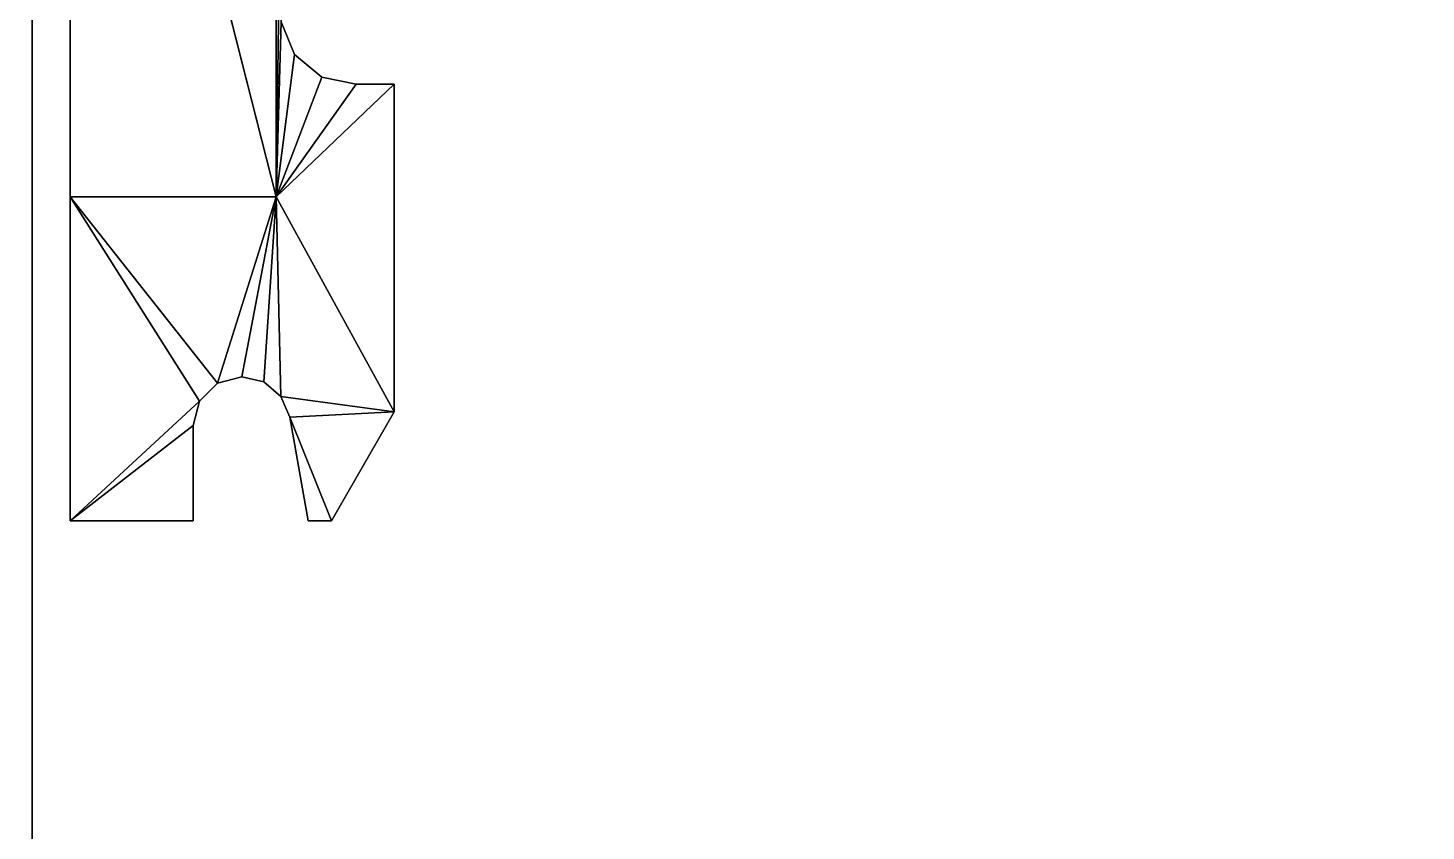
# Model space of a CAD drawing. Extents: x -234 to 3254, y -500 to 80.
# Drawn here: x 556.39 to 593.06, y -422.38 to -401.32 of the extents above; entities that cross this region are included whole.
import ezdxf

# ---------------------------------------------------------------- set-up
doc = ezdxf.new("R2010")
doc.units = 0

# ---------------------------------------------------------------- blocks, each defined once
blk = doc.blocks.new('Rack florencia.alacena 2p torre[1].Suelo1', base_point=(18, 19))
at = {"layer": 'e-negro', "color": 0}
for points in [[(18, 19), (18, 450), (982, 450), (982, 19)], [(18, 19, 18), (18, 450, 18), (982, 450, 18), (982, 19, 18)]]:
    blk.add_3dface(points, dxfattribs=at)
blk = doc.blocks.new('Rack florencia.alacena 2p torre[1].Suelo')
at = {"layer": 'e-negro'}
blk.add_blockref('Rack florencia.alacena 2p torre[1].Suelo1', (18, 19), dxfattribs=at)
blk = doc.blocks.new('Rack florencia.alacena 2p torre[1].Techo1', base_point=(982, 19, 381))
at = {"layer": 'e-negro', "color": 0}
for points in [[(982, 19, 381), (982, 450, 381), (18, 450, 381), (18, 19, 381)], [(982, 19, 363), (982, 450, 363), (18, 450, 363), (18, 19, 363)]]:
    blk.add_3dface(points, dxfattribs=at)
blk = doc.blocks.new('Rack florencia.alacena 2p torre[1].Techo')
at = {"layer": 'e-negro'}
blk.add_blockref('Rack florencia.alacena 2p torre[1].Techo1', (982, 19, 381), dxfattribs=at)
blk = doc.blocks.new('Rack florencia.alacena 2p torre[1].Lateral Izquierdo2', base_point=(19.5, 61.75, 336.5))
at = {"layer": 'ACCESSORY', "color": 0, "invisible_edges": 8}
for points in [[(24.9, 72.25, 316.5), (24.9, 64.75, 319.5), (24.9, 44.25, 316.5), (24.9, 72.25, 316.5)], [(25.034, 53.667, 316.5), (24.9, 72.25, 316.5), (24.9, 44.25, 316.5), (25.034, 53.667, 316.5)], [(24.9, 72.25, 305.5), (25.034, 53.667, 305.5), (24.9, 44.25, 305.5), (24.9, 72.25, 305.5)], [(24.9, 72.25, 305.5), (24.9, 44.25, 305.5), (24.9, 64.75, 302.5), (24.9, 72.25, 305.5)], [(23.5, 49.75, 319.5), (24.9, 44.25, 319.5), (24.9, 64.75, 319.5), (23.5, 49.75, 319.5)], [(24.9, 64.75, 302.5), (24.9, 44.25, 302.5), (23.5, 49.75, 302.5), (24.9, 64.75, 302.5)], [(24.9, 44.25, 319.5), (24.9, 44.25, 316.5), (24.9, 64.75, 319.5), (24.9, 44.25, 319.5)], [(24.9, 44.25, 305.5), (24.9, 44.25, 302.5), (24.9, 64.75, 302.5), (24.9, 44.25, 305.5)], [(25.034, 48.833, 316.5), (25.034, 53.667, 316.5), (24.9, 44.25, 316.5), (25.034, 48.833, 316.5)], [(25.034, 53.667, 305.5), (25.034, 48.833, 305.5), (24.9, 44.25, 305.5), (25.034, 53.667, 305.5)], [(19.5, 49.75, 319.5), (19.5, 50.225, 314.775), (19.5, 44.25, 316.5), (19.5, 49.75, 319.5)], [(19.5, 50.225, 314.775), (19.5, 49.475, 314.025), (19.5, 44.25, 316.5), (19.5, 50.225, 314.775)], [(19.5, 49.475, 307.975), (19.5, 50.225, 307.225), (19.5, 44.25, 305.5), (19.5, 49.475, 307.975)], [(19.5, 44.25, 305.5), (19.5, 50.225, 307.225), (19.5, 49.75, 302.5), (19.5, 44.25, 305.5)], [(19.5, 44.25, 319.5), (19.5, 49.75, 319.5), (19.5, 44.25, 316.5), (19.5, 44.25, 319.5)], [(19.5, 44.25, 302.5), (19.5, 44.25, 305.5), (19.5, 49.75, 302.5), (19.5, 44.25, 302.5)], [(19.5, 49.2, 313), (19.5, 44.25, 316.5), (19.5, 49.475, 314.025), (19.5, 49.2, 313)], [(19.5, 49.2, 309), (19.5, 49.475, 307.975), (19.5, 44.25, 305.5), (19.5, 49.2, 309)], [(19.5, 49.2, 313), (19.5, 44.25, 305.5), (19.5, 44.25, 316.5), (19.5, 49.2, 313)], [(19.5, 49.2, 313), (19.5, 49.2, 309), (19.5, 44.25, 305.5), (19.5, 49.2, 313)], [(25.383, 47.977, 316.5), (25.034, 48.833, 316.5), (24.9, 44.25, 316.5), (25.383, 47.977, 316.5)], [(25.034, 48.833, 305.5), (25.383, 47.977, 305.5), (24.9, 44.25, 305.5), (25.034, 48.833, 305.5)], [(26.095, 47.387, 316.5), (25.383, 47.977, 316.5), (24.9, 44.25, 316.5), (26.095, 47.387, 316.5)], [(25.383, 47.977, 305.5), (26.095, 47.387, 305.5), (24.9, 44.25, 305.5), (25.383, 47.977, 305.5)], [(27, 47.2, 316.5), (26.095, 47.387, 316.5), (24.9, 44.25, 316.5), (27, 47.2, 316.5)], [(26.095, 47.387, 305.5), (27, 47.2, 305.5), (24.9, 44.25, 305.5), (26.095, 47.387, 305.5)], [(28, 47.2, 316.5), (24.9, 44.25, 316.5), (28, 38.608, 316.5), (28, 47.2, 316.5)], [(28, 47.2, 316.5), (27, 47.2, 316.5), (24.9, 44.25, 316.5), (28, 47.2, 316.5)], [(28, 47.2, 305.5), (28, 38.608, 305.5), (24.9, 44.25, 305.5), (28, 47.2, 305.5)], [(27, 47.2, 305.5), (28, 47.2, 305.5), (24.9, 44.25, 305.5), (27, 47.2, 305.5)], [(28, 47.2, 305.5), (28, 47.2, 316.5), (28, 38.608, 316.5), (28, 47.2, 305.5)], [(28, 38.608, 305.5), (28, 47.2, 305.5), (28, 38.608, 316.5), (28, 38.608, 305.5)], [(19.5, 35.75, 316.5), (22.891, 38.89, 316.5), (19.5, 44.25, 316.5), (19.5, 35.75, 316.5)], [(19.5, 35.75, 316.5), (19.5, 44.25, 316.5), (19.5, 44.25, 305.5), (19.5, 35.75, 316.5)], [(23.36, 39.359, 316.5), (19.5, 44.25, 316.5), (22.891, 38.89, 316.5), (23.36, 39.359, 316.5)], [(19.5, 44.25, 316.5), (23.36, 39.359, 316.5), (24.9, 44.25, 316.5), (19.5, 44.25, 316.5)], [(19.5, 35.75, 305.5), (19.5, 35.75, 316.5), (19.5, 44.25, 305.5), (19.5, 35.75, 305.5)], [(19.5, 35.75, 305.5), (19.5, 44.25, 305.5), (22.891, 38.89, 305.5), (19.5, 35.75, 305.5)], [(22.891, 38.89, 305.5), (19.5, 44.25, 305.5), (23.36, 39.359, 305.5), (22.891, 38.89, 305.5)], [(24.9, 44.25, 305.5), (23.36, 39.359, 305.5), (19.5, 44.25, 305.5), (24.9, 44.25, 305.5)], [(23.36, 39.359, 316.5), (24, 39.53, 316.5), (24.9, 44.25, 316.5), (23.36, 39.359, 316.5)], [(24, 39.53, 305.5), (23.36, 39.359, 305.5), (24.9, 44.25, 305.5), (24, 39.53, 305.5)], [(24, 39.53, 316.5), (24.574, 39.394, 316.5), (24.9, 44.25, 316.5), (24, 39.53, 316.5)], [(24.574, 39.394, 305.5), (24, 39.53, 305.5), (24.9, 44.25, 305.5), (24.574, 39.394, 305.5)], [(24.574, 39.394, 316.5), (25.027, 39.014, 316.5), (24.9, 44.25, 316.5), (24.574, 39.394, 316.5)], [(24.574, 39.394, 305.5), (24.9, 44.25, 305.5), (25.027, 39.014, 305.5), (24.574, 39.394, 305.5)], [(24.9, 44.25, 316.5), (25.027, 39.014, 316.5), (28, 38.608, 316.5), (24.9, 44.25, 316.5)], [(28, 38.608, 305.5), (25.027, 39.014, 305.5), (24.9, 44.25, 305.5), (28, 38.608, 305.5)], [(22.72, 38.25, 316.5), (22.891, 38.89, 316.5), (19.5, 35.75, 316.5), (22.72, 38.25, 316.5)], [(22.72, 38.25, 305.5), (19.5, 35.75, 305.5), (22.891, 38.89, 305.5), (22.72, 38.25, 305.5)], [(25.261, 38.472, 316.5), (28, 38.608, 316.5), (25.027, 39.014, 316.5), (25.261, 38.472, 316.5)], [(25.261, 38.472, 305.5), (25.027, 39.014, 305.5), (28, 38.608, 305.5), (25.261, 38.472, 305.5)], [(26.35, 35.75, 316.5), (28, 38.608, 316.5), (25.261, 38.472, 316.5), (26.35, 35.75, 316.5)], [(26.35, 35.75, 305.5), (25.261, 38.472, 305.5), (28, 38.608, 305.5), (26.35, 35.75, 305.5)], [(22.72, 35.75, 316.5), (22.72, 38.25, 316.5), (19.5, 35.75, 316.5), (22.72, 35.75, 316.5)], [(22.72, 38.25, 305.5), (22.72, 35.75, 305.5), (19.5, 35.75, 305.5), (22.72, 38.25, 305.5)], [(25.741, 35.75, 316.5), (26.35, 35.75, 316.5), (25.261, 38.472, 316.5), (25.741, 35.75, 316.5)], [(25.741, 35.75, 305.5), (25.261, 38.472, 305.5), (26.35, 35.75, 305.5), (25.741, 35.75, 305.5)], [(22.72, 35.75, 316.5), (19.5, 35.75, 316.5), (19.5, 35.75, 305.5), (22.72, 35.75, 316.5)], [(22.72, 35.75, 305.5), (22.72, 35.75, 316.5), (19.5, 35.75, 305.5), (22.72, 35.75, 305.5)], [(25.741, 35.75, 316.5), (25.741, 35.75, 305.5), (26.35, 35.75, 316.5), (25.741, 35.75, 316.5)], [(25.741, 35.75, 305.5), (26.35, 35.75, 305.5), (26.35, 35.75, 316.5), (25.741, 35.75, 305.5)]]:
    blk.add_3dface(points, dxfattribs=at)
at = {"layer": 'ACCESSORY', "color": 0}
for points in [[(23.5, 49.75, 319.5), (19.5, 49.75, 319.5), (19.5, 44.25, 319.5), (24.9, 44.25, 319.5)], [(19.5, 44.25, 302.5), (19.5, 49.75, 302.5), (23.5, 49.75, 302.5), (24.9, 44.25, 302.5)], [(25.034, 48.833, 305.5), (25.034, 48.833, 316.5), (25.383, 47.977, 316.5), (25.383, 47.977, 305.5)], [(25.383, 47.977, 305.5), (25.383, 47.977, 316.5), (26.095, 47.387, 316.5), (26.095, 47.387, 305.5)], [(26.095, 47.387, 305.5), (26.095, 47.387, 316.5), (27, 47.2, 316.5), (27, 47.2, 305.5)], [(27, 47.2, 305.5), (27, 47.2, 316.5), (28, 47.2, 316.5), (28, 47.2, 305.5)], [(19.5, 44.25, 316.5), (24.9, 44.25, 316.5), (24.9, 44.25, 319.5), (19.5, 44.25, 319.5)], [(19.5, 44.25, 305.5), (19.5, 44.25, 302.5), (24.9, 44.25, 302.5), (24.9, 44.25, 305.5)], [(22.891, 38.89, 305.5), (23.36, 39.359, 305.5), (23.36, 39.359, 316.5), (22.891, 38.89, 316.5)], [(23.36, 39.359, 305.5), (24, 39.53, 305.5), (24, 39.53, 316.5), (23.36, 39.359, 316.5)], [(24.574, 39.394, 316.5), (24, 39.53, 316.5), (24, 39.53, 305.5), (24.574, 39.394, 305.5)], [(24.574, 39.394, 316.5), (24.574, 39.394, 305.5), (25.027, 39.014, 305.5), (25.027, 39.014, 316.5)], [(22.72, 38.25, 305.5), (22.891, 38.89, 305.5), (22.891, 38.89, 316.5), (22.72, 38.25, 316.5)], [(25.027, 39.014, 316.5), (25.027, 39.014, 305.5), (25.261, 38.472, 305.5), (25.261, 38.472, 316.5)], [(26.35, 35.75, 316.5), (26.35, 35.75, 305.5), (28, 38.608, 305.5), (28, 38.608, 316.5)], [(22.72, 35.75, 305.5), (22.72, 38.25, 305.5), (22.72, 38.25, 316.5), (22.72, 35.75, 316.5)], [(25.261, 38.472, 316.5), (25.261, 38.472, 305.5), (25.741, 35.75, 305.5), (25.741, 35.75, 316.5)]]:
    blk.add_3dface(points, dxfattribs=at)
blk = doc.blocks.new('Rack florencia.alacena 2p torre[1].Lateral Izquierdo3', base_point=(19.5, 61.75, 97))
at = {"layer": 'ACCESSORY', "color": 0, "invisible_edges": 8}
for points in [[(24.9, 72.25, 77), (24.9, 64.75, 80), (24.9, 44.25, 77), (24.9, 72.25, 77)], [(25.034, 53.667, 77), (24.9, 72.25, 77), (24.9, 44.25, 77), (25.034, 53.667, 77)], [(24.9, 72.25, 66), (25.034, 53.667, 66), (24.9, 44.25, 66), (24.9, 72.25, 66)], [(24.9, 72.25, 66), (24.9, 44.25, 66), (24.9, 64.75, 63), (24.9, 72.25, 66)], [(23.5, 49.75, 80), (24.9, 44.25, 80), (24.9, 64.75, 80), (23.5, 49.75, 80)], [(24.9, 64.75, 63), (24.9, 44.25, 63), (23.5, 49.75, 63), (24.9, 64.75, 63)], [(24.9, 44.25, 80), (24.9, 44.25, 77), (24.9, 64.75, 80), (24.9, 44.25, 80)], [(24.9, 44.25, 66), (24.9, 44.25, 63), (24.9, 64.75, 63), (24.9, 44.25, 66)], [(25.034, 48.833, 77), (25.034, 53.667, 77), (24.9, 44.25, 77), (25.034, 48.833, 77)], [(25.034, 53.667, 66), (25.034, 48.833, 66), (24.9, 44.25, 66), (25.034, 53.667, 66)], [(19.5, 49.75, 80), (19.5, 50.225, 75.275), (19.5, 44.25, 77), (19.5, 49.75, 80)], [(19.5, 50.225, 75.275), (19.5, 49.475, 74.525), (19.5, 44.25, 77), (19.5, 50.225, 75.275)], [(19.5, 49.475, 68.475), (19.5, 50.225, 67.725), (19.5, 44.25, 66), (19.5, 49.475, 68.475)], [(19.5, 44.25, 66), (19.5, 50.225, 67.725), (19.5, 49.75, 63), (19.5, 44.25, 66)], [(19.5, 44.25, 80), (19.5, 49.75, 80), (19.5, 44.25, 77), (19.5, 44.25, 80)], [(19.5, 44.25, 63), (19.5, 44.25, 66), (19.5, 49.75, 63), (19.5, 44.25, 63)], [(19.5, 49.2, 73.5), (19.5, 44.25, 77), (19.5, 49.475, 74.525), (19.5, 49.2, 73.5)], [(19.5, 49.2, 69.5), (19.5, 49.475, 68.475), (19.5, 44.25, 66), (19.5, 49.2, 69.5)], [(19.5, 49.2, 73.5), (19.5, 44.25, 66), (19.5, 44.25, 77), (19.5, 49.2, 73.5)], [(19.5, 49.2, 73.5), (19.5, 49.2, 69.5), (19.5, 44.25, 66), (19.5, 49.2, 73.5)], [(25.383, 47.977, 77), (25.034, 48.833, 77), (24.9, 44.25, 77), (25.383, 47.977, 77)], [(25.034, 48.833, 66), (25.383, 47.977, 66), (24.9, 44.25, 66), (25.034, 48.833, 66)], [(26.095, 47.387, 77), (25.383, 47.977, 77), (24.9, 44.25, 77), (26.095, 47.387, 77)], [(25.383, 47.977, 66), (26.095, 47.387, 66), (24.9, 44.25, 66), (25.383, 47.977, 66)], [(27, 47.2, 77), (26.095, 47.387, 77), (24.9, 44.25, 77), (27, 47.2, 77)], [(26.095, 47.387, 66), (27, 47.2, 66), (24.9, 44.25, 66), (26.095, 47.387, 66)], [(28, 47.2, 77), (24.9, 44.25, 77), (28, 38.608, 77), (28, 47.2, 77)], [(28, 47.2, 77), (27, 47.2, 77), (24.9, 44.25, 77), (28, 47.2, 77)], [(28, 47.2, 66), (28, 38.608, 66), (24.9, 44.25, 66), (28, 47.2, 66)], [(27, 47.2, 66), (28, 47.2, 66), (24.9, 44.25, 66), (27, 47.2, 66)], [(28, 47.2, 66), (28, 47.2, 77), (28, 38.608, 77), (28, 47.2, 66)], [(28, 38.608, 66), (28, 47.2, 66), (28, 38.608, 77), (28, 38.608, 66)], [(19.5, 35.75, 77), (22.891, 38.89, 77), (19.5, 44.25, 77), (19.5, 35.75, 77)], [(19.5, 35.75, 77), (19.5, 44.25, 77), (19.5, 44.25, 66), (19.5, 35.75, 77)], [(23.36, 39.359, 77), (19.5, 44.25, 77), (22.891, 38.89, 77), (23.36, 39.359, 77)], [(19.5, 44.25, 77), (23.36, 39.359, 77), (24.9, 44.25, 77), (19.5, 44.25, 77)], [(19.5, 35.75, 66), (19.5, 35.75, 77), (19.5, 44.25, 66), (19.5, 35.75, 66)], [(19.5, 35.75, 66), (19.5, 44.25, 66), (22.891, 38.89, 66), (19.5, 35.75, 66)], [(22.891, 38.89, 66), (19.5, 44.25, 66), (23.36, 39.359, 66), (22.891, 38.89, 66)], [(24.9, 44.25, 66), (23.36, 39.359, 66), (19.5, 44.25, 66), (24.9, 44.25, 66)], [(23.36, 39.359, 77), (24, 39.53, 77), (24.9, 44.25, 77), (23.36, 39.359, 77)], [(24, 39.53, 66), (23.36, 39.359, 66), (24.9, 44.25, 66), (24, 39.53, 66)], [(24, 39.53, 77), (24.574, 39.394, 77), (24.9, 44.25, 77), (24, 39.53, 77)], [(24.574, 39.394, 66), (24, 39.53, 66), (24.9, 44.25, 66), (24.574, 39.394, 66)], [(24.574, 39.394, 77), (25.027, 39.014, 77), (24.9, 44.25, 77), (24.574, 39.394, 77)], [(24.574, 39.394, 66), (24.9, 44.25, 66), (25.027, 39.014, 66), (24.574, 39.394, 66)], [(24.9, 44.25, 77), (25.027, 39.014, 77), (28, 38.608, 77), (24.9, 44.25, 77)], [(28, 38.608, 66), (25.027, 39.014, 66), (24.9, 44.25, 66), (28, 38.608, 66)], [(22.72, 38.25, 77), (22.891, 38.89, 77), (19.5, 35.75, 77), (22.72, 38.25, 77)], [(22.72, 38.25, 66), (19.5, 35.75, 66), (22.891, 38.89, 66), (22.72, 38.25, 66)], [(25.261, 38.472, 77), (28, 38.608, 77), (25.027, 39.014, 77), (25.261, 38.472, 77)], [(25.261, 38.472, 66), (25.027, 39.014, 66), (28, 38.608, 66), (25.261, 38.472, 66)], [(26.35, 35.75, 77), (28, 38.608, 77), (25.261, 38.472, 77), (26.35, 35.75, 77)], [(26.35, 35.75, 66), (25.261, 38.472, 66), (28, 38.608, 66), (26.35, 35.75, 66)], [(22.72, 35.75, 77), (22.72, 38.25, 77), (19.5, 35.75, 77), (22.72, 35.75, 77)], [(22.72, 38.25, 66), (22.72, 35.75, 66), (19.5, 35.75, 66), (22.72, 38.25, 66)], [(25.741, 35.75, 77), (26.35, 35.75, 77), (25.261, 38.472, 77), (25.741, 35.75, 77)], [(25.741, 35.75, 66), (25.261, 38.472, 66), (26.35, 35.75, 66), (25.741, 35.75, 66)], [(22.72, 35.75, 77), (19.5, 35.75, 77), (19.5, 35.75, 66), (22.72, 35.75, 77)], [(22.72, 35.75, 66), (22.72, 35.75, 77), (19.5, 35.75, 66), (22.72, 35.75, 66)], [(25.741, 35.75, 77), (25.741, 35.75, 66), (26.35, 35.75, 77), (25.741, 35.75, 77)], [(25.741, 35.75, 66), (26.35, 35.75, 66), (26.35, 35.75, 77), (25.741, 35.75, 66)]]:
    blk.add_3dface(points, dxfattribs=at)
at = {"layer": 'ACCESSORY', "color": 0}
for points in [[(23.5, 49.75, 80), (19.5, 49.75, 80), (19.5, 44.25, 80), (24.9, 44.25, 80)], [(19.5, 44.25, 63), (19.5, 49.75, 63), (23.5, 49.75, 63), (24.9, 44.25, 63)], [(25.034, 48.833, 66), (25.034, 48.833, 77), (25.383, 47.977, 77), (25.383, 47.977, 66)], [(25.383, 47.977, 66), (25.383, 47.977, 77), (26.095, 47.387, 77), (26.095, 47.387, 66)], [(26.095, 47.387, 66), (26.095, 47.387, 77), (27, 47.2, 77), (27, 47.2, 66)], [(27, 47.2, 66), (27, 47.2, 77), (28, 47.2, 77), (28, 47.2, 66)], [(19.5, 44.25, 77), (24.9, 44.25, 77), (24.9, 44.25, 80), (19.5, 44.25, 80)], [(19.5, 44.25, 66), (19.5, 44.25, 63), (24.9, 44.25, 63), (24.9, 44.25, 66)], [(22.891, 38.89, 66), (23.36, 39.359, 66), (23.36, 39.359, 77), (22.891, 38.89, 77)], [(23.36, 39.359, 66), (24, 39.53, 66), (24, 39.53, 77), (23.36, 39.359, 77)], [(24.574, 39.394, 77), (24, 39.53, 77), (24, 39.53, 66), (24.574, 39.394, 66)], [(24.574, 39.394, 77), (24.574, 39.394, 66), (25.027, 39.014, 66), (25.027, 39.014, 77)], [(22.72, 38.25, 66), (22.891, 38.89, 66), (22.891, 38.89, 77), (22.72, 38.25, 77)], [(25.027, 39.014, 77), (25.027, 39.014, 66), (25.261, 38.472, 66), (25.261, 38.472, 77)], [(26.35, 35.75, 77), (26.35, 35.75, 66), (28, 38.608, 66), (28, 38.608, 77)], [(22.72, 35.75, 66), (22.72, 38.25, 66), (22.72, 38.25, 77), (22.72, 35.75, 77)], [(25.261, 38.472, 77), (25.261, 38.472, 66), (25.741, 35.75, 66), (25.741, 35.75, 77)]]:
    blk.add_3dface(points, dxfattribs=at)
blk = doc.blocks.new('Rack florencia.alacena 2p torre[1].Lateral Izquierdo')
for name, p in [('Rack florencia.alacena 2p torre[1].Lateral Izquierdo2', (19.5, 61.75, 336.5)), ('Rack florencia.alacena 2p torre[1].Lateral Izquierdo3', (19.5, 61.75, 97))]:
    blk.add_blockref(name, p)
blk = doc.blocks.new('Rack florencia.alacena 2p torre[1].Mobile Shelf [1]1', base_point=(18.5, 432, 181.5))
at = {"layer": 'e-negro', "color": 0}
for points in [[(18.5, 432, 181.5), (18.5, 24, 181.5), (981.5, 24, 181.5), (981.5, 432, 181.5)], [(18.5, 432, 199.5), (18.5, 24, 199.5), (981.5, 24, 199.5), (981.5, 432, 199.5)], [(18.5, 432, 181.5), (18.5, 432, 199.5), (18.5, 24, 199.5), (18.5, 24, 181.5)]]:
    blk.add_3dface(points, dxfattribs=at)
blk = doc.blocks.new('Rack florencia.alacena 2p torre[1].Mobile Shelf [1]')
at = {"layer": 'e-negro'}
blk.add_blockref('Rack florencia.alacena 2p torre[1].Mobile Shelf [1]1', (18.5, 432, 181.5), dxfattribs=at)
blk = doc.blocks.new('Rack florencia.alacena 2p torre[1]')
at = {"layer": 'Rack florencia.alacena 2p torre[1].Lateral Izquierdo'}
blk.add_blockref('Rack florencia.alacena 2p torre[1].Lateral Izquierdo', (0, 0), dxfattribs=at)
at = {"layer": 'Rack florencia.alacena 2p torre[1].Mobile Shelf [1]'}
blk.add_blockref('Rack florencia.alacena 2p torre[1].Mobile Shelf [1]', (0, 0), dxfattribs=at)
at = {"layer": 'Rack florencia.alacena 2p torre[1].Suelo'}
blk.add_blockref('Rack florencia.alacena 2p torre[1].Suelo', (0, 0), dxfattribs=at)
at = {"layer": 'Rack florencia.alacena 2p torre[1].Techo'}
blk.add_blockref('Rack florencia.alacena 2p torre[1].Techo', (0, 0), dxfattribs=at)
blk = doc.blocks.new('Rack florencia.piso terminacion alacena con led.Suelo1')
at = {"layer": 'c-guatambu', "color": 0}
for points in [[(0, 0), (0, 431), (2000, 431), (2000, 0)], [(0, 0, 19), (0, 431, 19), (2000, 431, 19), (2000, 0, 19)]]:
    blk.add_3dface(points, dxfattribs=at)
blk = doc.blocks.new('Rack florencia.piso terminacion alacena con led.Suelo')
at = {"layer": 'c-guatambu'}
blk.add_blockref('Rack florencia.piso terminacion alacena con led.Suelo1', (0, 0), dxfattribs=at)
blk = doc.blocks.new('Rack florencia.piso terminacion alacena con led')
at = {"layer": 'Rack florencia.piso terminacion alacena con led.Suelo'}
blk.add_blockref('Rack florencia.piso terminacion alacena con led.Suelo', (0, 0), dxfattribs=at)

msp = doc.modelspace()

# ---------------------------------------------------------------- block references
for name, p in [('Rack florencia.alacena 2p torre[1]', (538, -450, 200)), ('Rack florencia.piso terminacion alacena con led', (538, -431, 581))]:
    msp.add_blockref(name, p)

doc.saveas('drawing.dxf')
